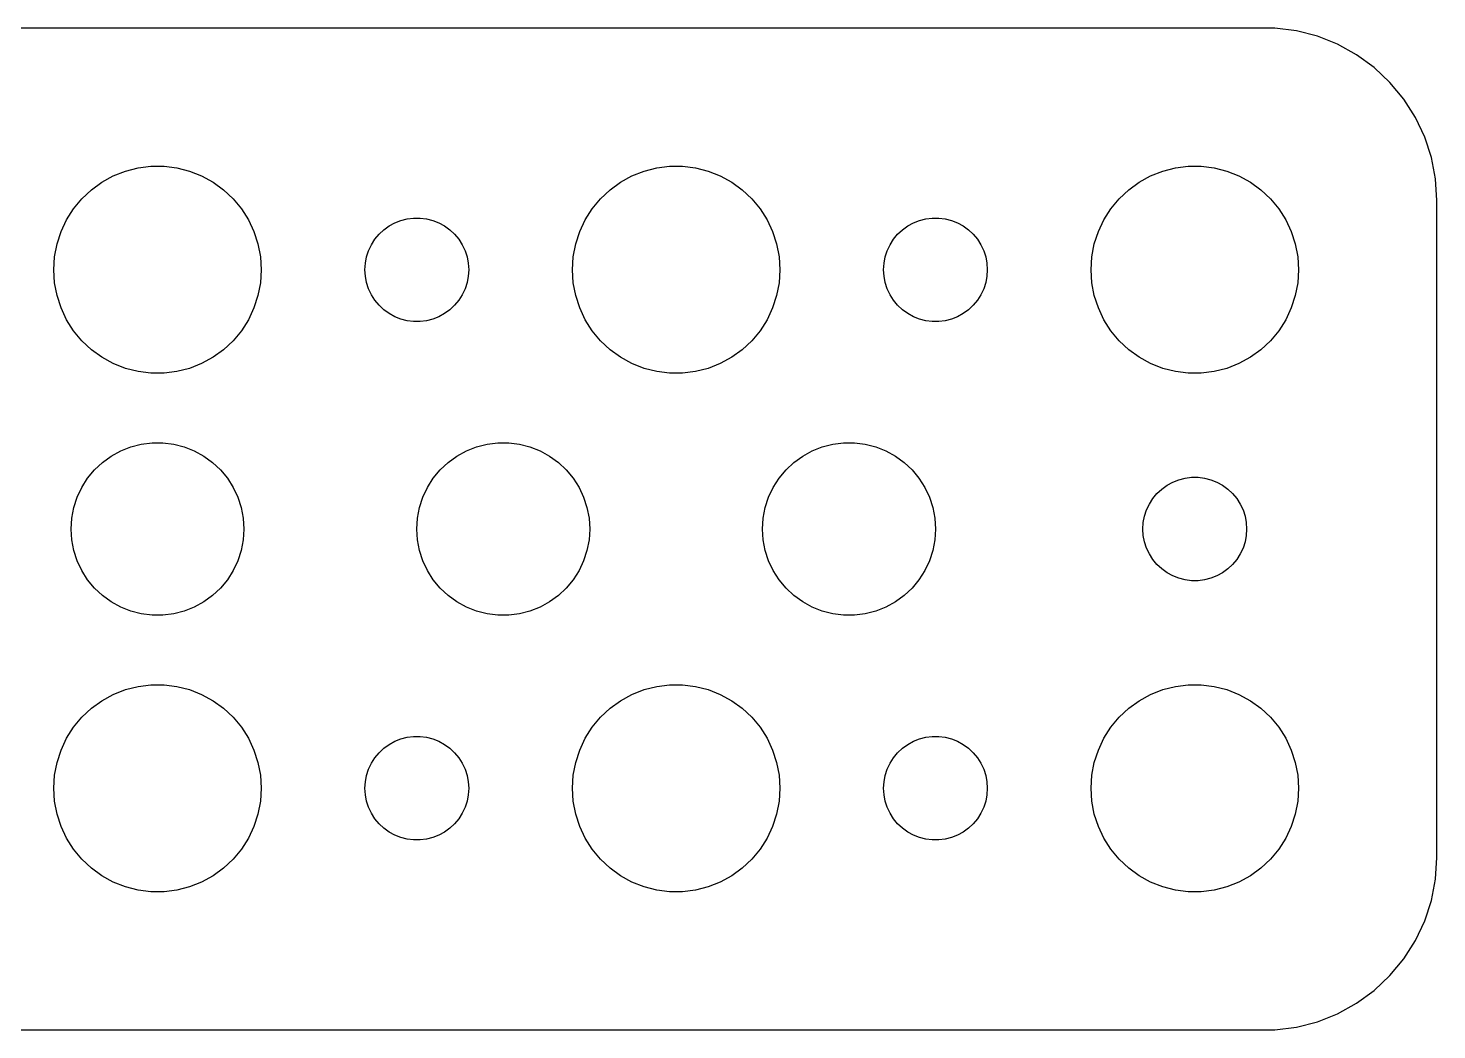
# Model space of a CAD drawing. Header units: metres. Extents: x -37 to 37, y 24.5 to 53.5.
# Drawn here: x -3.74 to 37, y 24.51 to 53.49 of the extents above; entities that cross this region are included whole.
import ezdxf

# ---------------------------------------------------------------- set-up
doc = ezdxf.new("R2010")
doc.units = ezdxf.units.M

msp = doc.modelspace()

# ---------------------------------------------------------------- linework, layer by layer
for p, q in [((32.3139, 53.4901), (-32.3139, 53.4901)), ((32.9369, 53.4114), (32.3139, 53.4901)), ((33.5451, 53.2553), (32.9369, 53.4114)), ((34.1289, 53.0241), (33.5451, 53.2553)), ((34.6791, 52.7216), (34.1289, 53.0241)), ((35.1871, 52.3526), (34.6791, 52.7216)), ((35.6448, 51.9227), (35.1871, 52.3526)), ((36.0451, 51.4389), (35.6448, 51.9227)), ((36.3815, 50.9088), (36.0451, 51.4389)), ((36.6489, 50.3406), (36.3815, 50.9088)), ((36.8429, 49.7434), (36.6489, 50.3406)), ((36.9606, 49.1267), (36.8429, 49.7434)), ((-1.27733, 49.2145), (-0.92705, 49.3532)), ((-0.92705, 49.3532), (-0.56213, 49.4469)), ((-0.56213, 49.4469), (-0.18837, 49.4941)), ((-0.18837, 49.4941), (0.18837, 49.4941)), ((0.18837, 49.4941), (0.56213, 49.4469)), ((0.56213, 49.4469), (0.92705, 49.3532)), ((0.92705, 49.3532), (1.27733, 49.2145)), ((13.7227, 49.2145), (14.0729, 49.3532)), ((14.0729, 49.3532), (14.4379, 49.4469)), ((14.4379, 49.4469), (14.8116, 49.4941)), ((14.8116, 49.4941), (15.1884, 49.4941)), ((15.1884, 49.4941), (15.5621, 49.4469)), ((15.5621, 49.4469), (15.927, 49.3532)), ((15.927, 49.3532), (16.2773, 49.2145)), ((28.7227, 49.2145), (29.0729, 49.3532)), ((29.0729, 49.3532), (29.4379, 49.4469)), ((29.4379, 49.4469), (29.8116, 49.4941)), ((29.8116, 49.4941), (30.1884, 49.4941)), ((30.1884, 49.4941), (30.5621, 49.4469)), ((30.5621, 49.4469), (30.927, 49.3532)), ((30.927, 49.3532), (31.2773, 49.2145)), ((-1.91226, 48.8115), (-1.60747, 49.033)), ((-1.60747, 49.033), (-1.27733, 49.2145)), ((1.27733, 49.2145), (1.60747, 49.033)), ((1.60747, 49.033), (1.91226, 48.8115)), ((13.0877, 48.8115), (13.3925, 49.033)), ((13.3925, 49.033), (13.7227, 49.2145)), ((16.2773, 49.2145), (16.6075, 49.033)), ((16.6075, 49.033), (16.9123, 48.8115)), ((28.0877, 48.8115), (28.3925, 49.033)), ((28.3925, 49.033), (28.7227, 49.2145)), ((31.2773, 49.2145), (31.6075, 49.033)), ((31.6075, 49.033), (31.9123, 48.8115)), ((37, 48.5), (36.9606, 49.1267)), ((-2.42705, 48.2634), (-2.1869, 48.5536)), ((-2.1869, 48.5536), (-1.91226, 48.8115)), ((1.91226, 48.8115), (2.1869, 48.5536)), ((2.1869, 48.5536), (2.42705, 48.2634)), ((12.5729, 48.2634), (12.8131, 48.5536)), ((12.8131, 48.5536), (13.0877, 48.8115)), ((16.9123, 48.8115), (17.1869, 48.5536)), ((17.1869, 48.5536), (17.427, 48.2634)), ((27.5729, 48.2634), (27.8131, 48.5536)), ((27.8131, 48.5536), (28.0877, 48.8115)), ((31.9123, 48.8115), (32.1869, 48.5536)), ((32.1869, 48.5536), (32.427, 48.2634)), ((37, 29.5), (37, 48.5)), ((-2.62891, 47.9453), (-2.42705, 48.2634)), ((2.42705, 48.2634), (2.62891, 47.9453)), ((12.3711, 47.9453), (12.5729, 48.2634)), ((17.427, 48.2634), (17.6289, 47.9453)), ((27.3711, 47.9453), (27.5729, 48.2634)), ((32.427, 48.2634), (32.6289, 47.9453)), ((-2.78932, 47.6044), (-2.62891, 47.9453)), ((2.62891, 47.9453), (2.78932, 47.6044)), ((6.54385, 47.6558), (6.69626, 47.7665)), ((6.69626, 47.7665), (6.86133, 47.8572)), ((6.86133, 47.8572), (7.03647, 47.9266)), ((7.03647, 47.9266), (7.21892, 47.9734)), ((7.21892, 47.9734), (7.40581, 47.997)), ((7.40581, 47.997), (7.59418, 47.997)), ((7.59418, 47.997), (7.78107, 47.9734)), ((7.78107, 47.9734), (7.96352, 47.9266)), ((7.96352, 47.9266), (8.13866, 47.8572)), ((8.13866, 47.8572), (8.30373, 47.7665)), ((8.30373, 47.7665), (8.45613, 47.6558)), ((12.2107, 47.6044), (12.3711, 47.9453)), ((17.6289, 47.9453), (17.7893, 47.6044)), ((21.5439, 47.6558), (21.6963, 47.7665)), ((21.6963, 47.7665), (21.8613, 47.8572)), ((21.8613, 47.8572), (22.0365, 47.9266)), ((22.0365, 47.9266), (22.2189, 47.9734)), ((22.2189, 47.9734), (22.4058, 47.997)), ((22.4058, 47.997), (22.5942, 47.997)), ((22.5942, 47.997), (22.7811, 47.9734)), ((22.7811, 47.9734), (22.9635, 47.9266)), ((22.9635, 47.9266), (23.1387, 47.8572)), ((23.1387, 47.8572), (23.3037, 47.7665)), ((23.3037, 47.7665), (23.4561, 47.6558)), ((27.2107, 47.6044), (27.3711, 47.9453)), ((32.6289, 47.9453), (32.7893, 47.6044)), ((-2.90575, 47.2461), (-2.78932, 47.6044)), ((2.78932, 47.6044), (2.90575, 47.2461)), ((6.18553, 47.2226), (6.28647, 47.3817)), ((6.28647, 47.3817), (6.40654, 47.5268)), ((6.40654, 47.5268), (6.54385, 47.6558)), ((8.45613, 47.6558), (8.59344, 47.5268)), ((8.59344, 47.5268), (8.71352, 47.3817)), ((8.71352, 47.3817), (8.81445, 47.2226)), ((12.0942, 47.2461), (12.2107, 47.6044)), ((17.7893, 47.6044), (17.9057, 47.2461)), ((21.1855, 47.2226), (21.2865, 47.3817)), ((21.2865, 47.3817), (21.4065, 47.5268)), ((21.4065, 47.5268), (21.5439, 47.6558)), ((23.4561, 47.6558), (23.5934, 47.5268)), ((23.5934, 47.5268), (23.7135, 47.3817)), ((23.7135, 47.3817), (23.8145, 47.2226)), ((27.0942, 47.2461), (27.2107, 47.6044)), ((32.7893, 47.6044), (32.9057, 47.2461)), ((-3, 46.5), (-2.97633, 46.876)), ((-2.97633, 46.876), (-2.90575, 47.2461)), ((2.90575, 47.2461), (2.97633, 46.876)), ((2.97633, 46.876), (3, 46.5)), ((6.01183, 46.688), (6.04712, 46.873)), ((6.04712, 46.873), (6.10533, 47.0522)), ((6.10533, 47.0522), (6.18553, 47.2226)), ((8.81445, 47.2226), (8.89465, 47.0522)), ((8.89465, 47.0522), (8.95287, 46.873)), ((8.95287, 46.873), (8.98816, 46.688)), ((12, 46.5), (12.0237, 46.876)), ((12.0237, 46.876), (12.0942, 47.2461)), ((17.9057, 47.2461), (17.9763, 46.876)), ((17.9763, 46.876), (18, 46.5)), ((21.0118, 46.688), (21.0471, 46.873)), ((21.0471, 46.873), (21.1053, 47.0522)), ((21.1053, 47.0522), (21.1855, 47.2226)), ((23.8145, 47.2226), (23.8947, 47.0522)), ((23.8947, 47.0522), (23.9529, 46.873)), ((23.9529, 46.873), (23.9882, 46.688)), ((27, 46.5), (27.0237, 46.876)), ((27.0237, 46.876), (27.0942, 47.2461)), ((32.9057, 47.2461), (32.9763, 46.876)), ((32.9763, 46.876), (33, 46.5)), ((-2.97633, 46.124), (-3, 46.5)), ((3, 46.5), (2.97633, 46.124)), ((6, 46.5), (6.01183, 46.688)), ((6.01183, 46.312), (6, 46.5)), ((8.98816, 46.688), (9, 46.5)), ((9, 46.5), (8.98816, 46.312)), ((12.0237, 46.124), (12, 46.5)), ((18, 46.5), (17.9763, 46.124)), ((21, 46.5), (21.0118, 46.688)), ((21.0118, 46.312), (21, 46.5)), ((23.9882, 46.688), (24, 46.5)), ((24, 46.5), (23.9882, 46.312)), ((27.0237, 46.124), (27, 46.5)), ((33, 46.5), (32.9763, 46.124)), ((-2.90575, 45.7539), (-2.97633, 46.124)), ((2.97633, 46.124), (2.90575, 45.7539)), ((6.04712, 46.127), (6.01183, 46.312)), ((6.10533, 45.9478), (6.04712, 46.127)), ((8.95287, 46.127), (8.89465, 45.9478)), ((8.98816, 46.312), (8.95287, 46.127)), ((12.0942, 45.7539), (12.0237, 46.124)), ((17.9763, 46.124), (17.9057, 45.7539)), ((21.0471, 46.127), (21.0118, 46.312)), ((21.1053, 45.9478), (21.0471, 46.127)), ((23.9529, 46.127), (23.8947, 45.9478)), ((23.9882, 46.312), (23.9529, 46.127)), ((27.0942, 45.7539), (27.0237, 46.124)), ((32.9763, 46.124), (32.9057, 45.7539)), ((-2.78932, 45.3956), (-2.90575, 45.7539)), ((2.90575, 45.7539), (2.78932, 45.3956)), ((6.18553, 45.7774), (6.10533, 45.9478)), ((6.28647, 45.6183), (6.18553, 45.7774)), ((8.81445, 45.7774), (8.71352, 45.6183)), ((8.89465, 45.9478), (8.81445, 45.7774)), ((12.2107, 45.3956), (12.0942, 45.7539)), ((17.9057, 45.7539), (17.7893, 45.3956)), ((21.1855, 45.7774), (21.1053, 45.9478)), ((21.2865, 45.6183), (21.1855, 45.7774)), ((23.8145, 45.7774), (23.7135, 45.6183)), ((23.8947, 45.9478), (23.8145, 45.7774)), ((27.2107, 45.3956), (27.0942, 45.7539)), ((32.9057, 45.7539), (32.7893, 45.3956)), ((-2.62891, 45.0547), (-2.78932, 45.3956)), ((2.78932, 45.3956), (2.62891, 45.0547)), ((6.40654, 45.4732), (6.28647, 45.6183)), ((6.54385, 45.3442), (6.40654, 45.4732)), ((6.69626, 45.2335), (6.54385, 45.3442)), ((6.86133, 45.1427), (6.69626, 45.2335)), ((8.30373, 45.2335), (8.13866, 45.1427)), ((8.45613, 45.3442), (8.30373, 45.2335)), ((8.59344, 45.4732), (8.45613, 45.3442)), ((8.71352, 45.6183), (8.59344, 45.4732)), ((12.3711, 45.0547), (12.2107, 45.3956)), ((17.7893, 45.3956), (17.6289, 45.0547)), ((21.4065, 45.4732), (21.2865, 45.6183)), ((21.5439, 45.3442), (21.4065, 45.4732)), ((21.6963, 45.2335), (21.5439, 45.3442)), ((21.8613, 45.1427), (21.6963, 45.2335)), ((23.3037, 45.2335), (23.1387, 45.1427)), ((23.4561, 45.3442), (23.3037, 45.2335)), ((23.5934, 45.4732), (23.4561, 45.3442)), ((23.7135, 45.6183), (23.5934, 45.4732)), ((27.3711, 45.0547), (27.2107, 45.3956)), ((32.7893, 45.3956), (32.6289, 45.0547)), ((-2.42705, 44.7366), (-2.62891, 45.0547)), ((2.62891, 45.0547), (2.42705, 44.7366)), ((7.03647, 45.0734), (6.86133, 45.1427)), ((7.21892, 45.0266), (7.03647, 45.0734)), ((7.40581, 45.0029), (7.21892, 45.0266)), ((7.59418, 45.0029), (7.40581, 45.0029)), ((7.78107, 45.0266), (7.59418, 45.0029)), ((7.96352, 45.0734), (7.78107, 45.0266)), ((8.13866, 45.1427), (7.96352, 45.0734)), ((12.5729, 44.7366), (12.3711, 45.0547)), ((17.6289, 45.0547), (17.427, 44.7366)), ((22.0365, 45.0734), (21.8613, 45.1427)), ((22.2189, 45.0266), (22.0365, 45.0734)), ((22.4058, 45.0029), (22.2189, 45.0266)), ((22.5942, 45.0029), (22.4058, 45.0029)), ((22.7811, 45.0266), (22.5942, 45.0029)), ((22.9635, 45.0734), (22.7811, 45.0266)), ((23.1387, 45.1427), (22.9635, 45.0734)), ((27.5729, 44.7366), (27.3711, 45.0547)), ((32.6289, 45.0547), (32.427, 44.7366)), ((-2.1869, 44.4464), (-2.42705, 44.7366)), ((-1.91226, 44.1884), (-2.1869, 44.4464)), ((2.1869, 44.4464), (1.91226, 44.1884)), ((2.42705, 44.7366), (2.1869, 44.4464)), ((12.8131, 44.4464), (12.5729, 44.7366)), ((13.0877, 44.1884), (12.8131, 44.4464)), ((17.1869, 44.4464), (16.9123, 44.1884)), ((17.427, 44.7366), (17.1869, 44.4464)), ((27.8131, 44.4464), (27.5729, 44.7366)), ((28.0877, 44.1884), (27.8131, 44.4464)), ((32.1869, 44.4464), (31.9123, 44.1884)), ((32.427, 44.7366), (32.1869, 44.4464)), ((-1.60747, 43.967), (-1.91226, 44.1884)), ((1.91226, 44.1884), (1.60747, 43.967)), ((13.3925, 43.967), (13.0877, 44.1884)), ((16.9123, 44.1884), (16.6075, 43.967)), ((28.3925, 43.967), (28.0877, 44.1884)), ((31.9123, 44.1884), (31.6075, 43.967)), ((-1.27733, 43.7855), (-1.60747, 43.967)), ((-0.92705, 43.6468), (-1.27733, 43.7855)), ((-0.56213, 43.5531), (-0.92705, 43.6468)), ((0.92705, 43.6468), (0.56213, 43.5531)), ((1.27733, 43.7855), (0.92705, 43.6468)), ((1.60747, 43.967), (1.27733, 43.7855)), ((13.7227, 43.7855), (13.3925, 43.967)), ((14.0729, 43.6468), (13.7227, 43.7855)), ((14.4379, 43.5531), (14.0729, 43.6468)), ((15.927, 43.6468), (15.5621, 43.5531)), ((16.2773, 43.7855), (15.927, 43.6468)), ((16.6075, 43.967), (16.2773, 43.7855)), ((28.7227, 43.7855), (28.3925, 43.967)), ((29.0729, 43.6468), (28.7227, 43.7855)), ((29.4379, 43.5531), (29.0729, 43.6468)), ((30.927, 43.6468), (30.5621, 43.5531)), ((31.2773, 43.7855), (30.927, 43.6468)), ((31.6075, 43.967), (31.2773, 43.7855)), ((-0.18837, 43.5059), (-0.56213, 43.5531)), ((0.18837, 43.5059), (-0.18837, 43.5059)), ((0.56213, 43.5531), (0.18837, 43.5059)), ((14.8116, 43.5059), (14.4379, 43.5531)), ((15.1884, 43.5059), (14.8116, 43.5059)), ((15.5621, 43.5531), (15.1884, 43.5059)), ((29.8116, 43.5059), (29.4379, 43.5531)), ((30.1884, 43.5059), (29.8116, 43.5059)), ((30.5621, 43.5531), (30.1884, 43.5059)), ((-1.33955, 41.1108), (-1.06444, 41.2621)), ((-1.06444, 41.2621), (-0.77254, 41.3776)), ((-0.77254, 41.3776), (-0.46845, 41.4557)), ((-0.46845, 41.4557), (-0.15697, 41.4951)), ((-0.15697, 41.4951), (0.15697, 41.4951)), ((0.15697, 41.4951), (0.46845, 41.4557)), ((0.46845, 41.4557), (0.77254, 41.3776)), ((0.77254, 41.3776), (1.06444, 41.2621)), ((1.06444, 41.2621), (1.33955, 41.1108)), ((8.66043, 41.1108), (8.93555, 41.2621)), ((8.93555, 41.2621), (9.22745, 41.3776)), ((9.22745, 41.3776), (9.53154, 41.4557)), ((9.53154, 41.4557), (9.84302, 41.4951)), ((9.84302, 41.4951), (10.157, 41.4951)), ((10.157, 41.4951), (10.4684, 41.4557)), ((10.4684, 41.4557), (10.7725, 41.3776)), ((10.7725, 41.3776), (11.0644, 41.2621)), ((11.0644, 41.2621), (11.3396, 41.1108)), ((18.6604, 41.1108), (18.9355, 41.2621)), ((18.9355, 41.2621), (19.2274, 41.3776)), ((19.2274, 41.3776), (19.5315, 41.4557)), ((19.5315, 41.4557), (19.843, 41.4951)), ((19.843, 41.4951), (20.157, 41.4951)), ((20.157, 41.4951), (20.4684, 41.4557)), ((20.4684, 41.4557), (20.7725, 41.3776)), ((20.7725, 41.3776), (21.0644, 41.2621)), ((21.0644, 41.2621), (21.3396, 41.1108)), ((-1.82242, 40.7114), (-1.59355, 40.9263)), ((-1.59355, 40.9263), (-1.33955, 41.1108)), ((1.33955, 41.1108), (1.59355, 40.9263)), ((1.59355, 40.9263), (1.82242, 40.7114)), ((8.17757, 40.7114), (8.40643, 40.9263)), ((8.40643, 40.9263), (8.66043, 41.1108)), ((11.3396, 41.1108), (11.5936, 40.9263)), ((11.5936, 40.9263), (11.8224, 40.7114)), ((18.1776, 40.7114), (18.4064, 40.9263)), ((18.4064, 40.9263), (18.6604, 41.1108)), ((21.3396, 41.1108), (21.5936, 40.9263)), ((21.5936, 40.9263), (21.8224, 40.7114)), ((-2.19077, 40.2044), (-2.02254, 40.4695)), ((-2.02254, 40.4695), (-1.82242, 40.7114)), ((1.82242, 40.7114), (2.02254, 40.4695)), ((2.02254, 40.4695), (2.19077, 40.2044)), ((7.80922, 40.2044), (7.97745, 40.4695)), ((7.97745, 40.4695), (8.17757, 40.7114)), ((11.8224, 40.7114), (12.0225, 40.4695)), ((12.0225, 40.4695), (12.1908, 40.2044)), ((17.8092, 40.2044), (17.9774, 40.4695)), ((17.9774, 40.4695), (18.1776, 40.7114)), ((21.8224, 40.7114), (22.0225, 40.4695)), ((22.0225, 40.4695), (22.1908, 40.2044)), ((29.1963, 40.2665), (29.3613, 40.3572)), ((29.3613, 40.3572), (29.5365, 40.4266)), ((29.5365, 40.4266), (29.7189, 40.4734)), ((29.7189, 40.4734), (29.9058, 40.497)), ((29.9058, 40.497), (30.0942, 40.497)), ((30.0942, 40.497), (30.2811, 40.4734)), ((30.2811, 40.4734), (30.4635, 40.4266)), ((30.4635, 40.4266), (30.6387, 40.3572)), ((30.6387, 40.3572), (30.8037, 40.2665)), ((-2.32443, 39.9203), (-2.19077, 40.2044)), ((2.19077, 40.2044), (2.32443, 39.9203)), ((7.67555, 39.9203), (7.80922, 40.2044)), ((12.1908, 40.2044), (12.3244, 39.9203)), ((17.6756, 39.9203), (17.8092, 40.2044)), ((22.1908, 40.2044), (22.3244, 39.9203)), ((28.7865, 39.8817), (28.9065, 40.0268)), ((28.9065, 40.0268), (29.0439, 40.1558)), ((29.0439, 40.1558), (29.1963, 40.2665)), ((30.8037, 40.2665), (30.9561, 40.1558)), ((30.9561, 40.1558), (31.0934, 40.0268)), ((31.0934, 40.0268), (31.2135, 39.8817)), ((-2.48029, 39.3133), (-2.42145, 39.6217)), ((-2.42145, 39.6217), (-2.32443, 39.9203)), ((2.32443, 39.9203), (2.42145, 39.6217)), ((2.42145, 39.6217), (2.48029, 39.3133)), ((7.5197, 39.3133), (7.57854, 39.6217)), ((7.57854, 39.6217), (7.67555, 39.9203)), ((12.3244, 39.9203), (12.4214, 39.6217)), ((12.4214, 39.6217), (12.4803, 39.3133)), ((17.5197, 39.3133), (17.5785, 39.6217)), ((17.5785, 39.6217), (17.6756, 39.9203)), ((22.3244, 39.9203), (22.4214, 39.6217)), ((22.4214, 39.6217), (22.4803, 39.3133)), ((28.5471, 39.373), (28.6053, 39.5522)), ((28.6053, 39.5522), (28.6855, 39.7226)), ((28.6855, 39.7226), (28.7865, 39.8817)), ((31.2135, 39.8817), (31.3145, 39.7226)), ((31.3145, 39.7226), (31.3947, 39.5522)), ((31.3947, 39.5522), (31.4529, 39.373)), ((-2.5, 39), (-2.48029, 39.3133)), ((2.48029, 39.3133), (2.5, 39)), ((7.5, 39), (7.5197, 39.3133)), ((12.4803, 39.3133), (12.5, 39)), ((17.5, 39), (17.5197, 39.3133)), ((22.4803, 39.3133), (22.5, 39)), ((28.5, 39), (28.5118, 39.188)), ((28.5118, 39.188), (28.5471, 39.373)), ((31.4529, 39.373), (31.4882, 39.188)), ((31.4882, 39.188), (31.5, 39)), ((-2.48029, 38.6867), (-2.5, 39)), ((2.5, 39), (2.48029, 38.6867)), ((7.5197, 38.6867), (7.5, 39)), ((12.5, 39), (12.4803, 38.6867)), ((17.5197, 38.6867), (17.5, 39)), ((22.5, 39), (22.4803, 38.6867)), ((28.5118, 38.812), (28.5, 39)), ((28.5471, 38.627), (28.5118, 38.812)), ((31.4882, 38.812), (31.4529, 38.627)), ((31.5, 39), (31.4882, 38.812)), ((-2.42145, 38.3783), (-2.48029, 38.6867)), ((-2.32443, 38.0797), (-2.42145, 38.3783)), ((2.42145, 38.3783), (2.32443, 38.0797)), ((2.48029, 38.6867), (2.42145, 38.3783)), ((7.57854, 38.3783), (7.5197, 38.6867)), ((7.67555, 38.0797), (7.57854, 38.3783)), ((12.4214, 38.3783), (12.3244, 38.0797)), ((12.4803, 38.6867), (12.4214, 38.3783)), ((17.5785, 38.3783), (17.5197, 38.6867)), ((17.6756, 38.0797), (17.5785, 38.3783)), ((22.4214, 38.3783), (22.3244, 38.0797)), ((22.4803, 38.6867), (22.4214, 38.3783)), ((28.6053, 38.4478), (28.5471, 38.627)), ((28.6855, 38.2774), (28.6053, 38.4478)), ((31.3947, 38.4478), (31.3145, 38.2774)), ((31.4529, 38.627), (31.3947, 38.4478)), ((-2.19077, 37.7956), (-2.32443, 38.0797)), ((2.32443, 38.0797), (2.19077, 37.7956)), ((7.80922, 37.7956), (7.67555, 38.0797)), ((12.3244, 38.0797), (12.1908, 37.7956)), ((17.8092, 37.7956), (17.6756, 38.0797)), ((22.3244, 38.0797), (22.1908, 37.7956)), ((28.7865, 38.1183), (28.6855, 38.2774)), ((28.9065, 37.9732), (28.7865, 38.1183)), ((29.0439, 37.8442), (28.9065, 37.9732)), ((31.0934, 37.9732), (30.9561, 37.8442)), ((31.2135, 38.1183), (31.0934, 37.9732)), ((31.3145, 38.2774), (31.2135, 38.1183)), ((-2.02254, 37.5305), (-2.19077, 37.7956)), ((-1.82242, 37.2886), (-2.02254, 37.5305)), ((2.02254, 37.5305), (1.82242, 37.2886)), ((2.19077, 37.7956), (2.02254, 37.5305)), ((7.97745, 37.5305), (7.80922, 37.7956)), ((8.17757, 37.2886), (7.97745, 37.5305)), ((12.0225, 37.5305), (11.8224, 37.2886)), ((12.1908, 37.7956), (12.0225, 37.5305)), ((17.9774, 37.5305), (17.8092, 37.7956)), ((18.1776, 37.2886), (17.9774, 37.5305)), ((22.0225, 37.5305), (21.8224, 37.2886)), ((22.1908, 37.7956), (22.0225, 37.5305)), ((29.1963, 37.7335), (29.0439, 37.8442)), ((29.3613, 37.6428), (29.1963, 37.7335)), ((29.5365, 37.5734), (29.3613, 37.6428)), ((29.7189, 37.5266), (29.5365, 37.5734)), ((29.9058, 37.503), (29.7189, 37.5266)), ((30.0942, 37.503), (29.9058, 37.503)), ((30.2811, 37.5266), (30.0942, 37.503)), ((30.4635, 37.5734), (30.2811, 37.5266)), ((30.6387, 37.6428), (30.4635, 37.5734)), ((30.8037, 37.7335), (30.6387, 37.6428)), ((30.9561, 37.8442), (30.8037, 37.7335)), ((-1.59355, 37.0737), (-1.82242, 37.2886)), ((-1.33955, 36.8892), (-1.59355, 37.0737)), ((1.59355, 37.0737), (1.33955, 36.8892)), ((1.82242, 37.2886), (1.59355, 37.0737)), ((8.40643, 37.0737), (8.17757, 37.2886)), ((8.66043, 36.8892), (8.40643, 37.0737)), ((11.5936, 37.0737), (11.3396, 36.8892)), ((11.8224, 37.2886), (11.5936, 37.0737)), ((18.4064, 37.0737), (18.1776, 37.2886)), ((18.6604, 36.8892), (18.4064, 37.0737)), ((21.5936, 37.0737), (21.3396, 36.8892)), ((21.8224, 37.2886), (21.5936, 37.0737)), ((-1.06444, 36.7379), (-1.33955, 36.8892)), ((-0.77254, 36.6224), (-1.06444, 36.7379)), ((1.06444, 36.7379), (0.77254, 36.6224)), ((1.33955, 36.8892), (1.06444, 36.7379)), ((8.93555, 36.7379), (8.66043, 36.8892)), ((9.22745, 36.6224), (8.93555, 36.7379)), ((11.0644, 36.7379), (10.7725, 36.6224)), ((11.3396, 36.8892), (11.0644, 36.7379)), ((18.9355, 36.7379), (18.6604, 36.8892)), ((19.2274, 36.6224), (18.9355, 36.7379)), ((21.0644, 36.7379), (20.7725, 36.6224)), ((21.3396, 36.8892), (21.0644, 36.7379)), ((-0.46845, 36.5443), (-0.77254, 36.6224)), ((-0.15697, 36.5049), (-0.46845, 36.5443)), ((0.15697, 36.5049), (-0.15697, 36.5049)), ((0.46845, 36.5443), (0.15697, 36.5049)), ((0.77254, 36.6224), (0.46845, 36.5443)), ((9.53154, 36.5443), (9.22745, 36.6224)), ((9.84302, 36.5049), (9.53154, 36.5443)), ((10.157, 36.5049), (9.84302, 36.5049)), ((10.4684, 36.5443), (10.157, 36.5049)), ((10.7725, 36.6224), (10.4684, 36.5443)), ((19.5315, 36.5443), (19.2274, 36.6224)), ((19.843, 36.5049), (19.5315, 36.5443)), ((20.157, 36.5049), (19.843, 36.5049)), ((20.4684, 36.5443), (20.157, 36.5049)), ((20.7725, 36.6224), (20.4684, 36.5443)), ((-1.27733, 34.2145), (-0.92705, 34.3532)), ((-0.92705, 34.3532), (-0.56213, 34.4469)), ((-0.56213, 34.4469), (-0.18837, 34.4941)), ((-0.18837, 34.4941), (0.18837, 34.4941)), ((0.18837, 34.4941), (0.56213, 34.4469)), ((0.56213, 34.4469), (0.92705, 34.3532)), ((0.92705, 34.3532), (1.27733, 34.2145)), ((13.7227, 34.2145), (14.0729, 34.3532)), ((14.0729, 34.3532), (14.4379, 34.4469)), ((14.4379, 34.4469), (14.8116, 34.4941)), ((14.8116, 34.4941), (15.1884, 34.4941)), ((15.1884, 34.4941), (15.5621, 34.4469)), ((15.5621, 34.4469), (15.927, 34.3532)), ((15.927, 34.3532), (16.2773, 34.2145)), ((28.7227, 34.2145), (29.0729, 34.3532)), ((29.0729, 34.3532), (29.4379, 34.4469)), ((29.4379, 34.4469), (29.8116, 34.4941)), ((29.8116, 34.4941), (30.1884, 34.4941)), ((30.1884, 34.4941), (30.5621, 34.4469)), ((30.5621, 34.4469), (30.927, 34.3532)), ((30.927, 34.3532), (31.2773, 34.2145)), ((-1.91226, 33.8116), (-1.60747, 34.033)), ((-1.60747, 34.033), (-1.27733, 34.2145)), ((1.27733, 34.2145), (1.60747, 34.033)), ((1.60747, 34.033), (1.91226, 33.8116)), ((13.0877, 33.8116), (13.3925, 34.033)), ((13.3925, 34.033), (13.7227, 34.2145)), ((16.2773, 34.2145), (16.6075, 34.033)), ((16.6075, 34.033), (16.9123, 33.8116)), ((28.0877, 33.8116), (28.3925, 34.033)), ((28.3925, 34.033), (28.7227, 34.2145)), ((31.2773, 34.2145), (31.6075, 34.033)), ((31.6075, 34.033), (31.9123, 33.8116)), ((-2.42705, 33.2634), (-2.1869, 33.5536)), ((-2.1869, 33.5536), (-1.91226, 33.8116)), ((1.91226, 33.8116), (2.1869, 33.5536)), ((2.1869, 33.5536), (2.42705, 33.2634)), ((12.5729, 33.2634), (12.8131, 33.5536)), ((12.8131, 33.5536), (13.0877, 33.8116)), ((16.9123, 33.8116), (17.1869, 33.5536)), ((17.1869, 33.5536), (17.427, 33.2634)), ((27.5729, 33.2634), (27.8131, 33.5536)), ((27.8131, 33.5536), (28.0877, 33.8116)), ((31.9123, 33.8116), (32.1869, 33.5536)), ((32.1869, 33.5536), (32.427, 33.2634)), ((-2.62891, 32.9453), (-2.42705, 33.2634)), ((2.42705, 33.2634), (2.62891, 32.9453)), ((12.3711, 32.9453), (12.5729, 33.2634)), ((17.427, 33.2634), (17.6289, 32.9453)), ((27.3711, 32.9453), (27.5729, 33.2634)), ((32.427, 33.2634), (32.6289, 32.9453)), ((-2.90575, 32.2461), (-2.78932, 32.6044)), ((-2.78932, 32.6044), (-2.62891, 32.9453)), ((2.62891, 32.9453), (2.78932, 32.6044)), ((2.78932, 32.6044), (2.90575, 32.2461)), ((6.40654, 32.5268), (6.54385, 32.6558)), ((6.54385, 32.6558), (6.69626, 32.7665)), ((6.69626, 32.7665), (6.86133, 32.8573)), ((6.86133, 32.8573), (7.03647, 32.9266)), ((7.03647, 32.9266), (7.21892, 32.9734)), ((7.21892, 32.9734), (7.40581, 32.9971)), ((7.40581, 32.9971), (7.59418, 32.9971)), ((7.59418, 32.9971), (7.78107, 32.9734)), ((7.78107, 32.9734), (7.96352, 32.9266)), ((7.96352, 32.9266), (8.13866, 32.8573)), ((8.13866, 32.8573), (8.30373, 32.7665)), ((8.30373, 32.7665), (8.45613, 32.6558)), ((8.45613, 32.6558), (8.59344, 32.5268)), ((12.0942, 32.2461), (12.2107, 32.6044)), ((12.2107, 32.6044), (12.3711, 32.9453)), ((17.6289, 32.9453), (17.7893, 32.6044)), ((17.7893, 32.6044), (17.9057, 32.2461)), ((21.4065, 32.5268), (21.5439, 32.6558)), ((21.5439, 32.6558), (21.6963, 32.7665)), ((21.6963, 32.7665), (21.8613, 32.8573)), ((21.8613, 32.8573), (22.0365, 32.9266)), ((22.0365, 32.9266), (22.2189, 32.9734)), ((22.2189, 32.9734), (22.4058, 32.9971)), ((22.4058, 32.9971), (22.5942, 32.9971)), ((22.5942, 32.9971), (22.7811, 32.9734)), ((22.7811, 32.9734), (22.9635, 32.9266)), ((22.9635, 32.9266), (23.1387, 32.8573)), ((23.1387, 32.8573), (23.3037, 32.7665)), ((23.3037, 32.7665), (23.4561, 32.6558)), ((23.4561, 32.6558), (23.5934, 32.5268)), ((27.0942, 32.2461), (27.2107, 32.6044)), ((27.2107, 32.6044), (27.3711, 32.9453)), ((32.6289, 32.9453), (32.7893, 32.6044)), ((32.7893, 32.6044), (32.9057, 32.2461)), ((-2.97633, 31.876), (-2.90575, 32.2461)), ((2.90575, 32.2461), (2.97633, 31.876)), ((6.10533, 32.0522), (6.18553, 32.2226)), ((6.18553, 32.2226), (6.28647, 32.3817)), ((6.28647, 32.3817), (6.40654, 32.5268)), ((8.59344, 32.5268), (8.71352, 32.3817)), ((8.71352, 32.3817), (8.81445, 32.2226)), ((8.81445, 32.2226), (8.89465, 32.0522)), ((12.0237, 31.876), (12.0942, 32.2461)), ((17.9057, 32.2461), (17.9763, 31.876)), ((21.1053, 32.0522), (21.1855, 32.2226)), ((21.1855, 32.2226), (21.2865, 32.3817)), ((21.2865, 32.3817), (21.4065, 32.5268)), ((23.5934, 32.5268), (23.7135, 32.3817)), ((23.7135, 32.3817), (23.8145, 32.2226)), ((23.8145, 32.2226), (23.8947, 32.0522)), ((27.0237, 31.876), (27.0942, 32.2461)), ((32.9057, 32.2461), (32.9763, 31.876)), ((-3, 31.5), (-2.97633, 31.876)), ((2.97633, 31.876), (3, 31.5)), ((6.01183, 31.688), (6.04712, 31.873)), ((6.04712, 31.873), (6.10533, 32.0522)), ((8.89465, 32.0522), (8.95287, 31.873)), ((8.95287, 31.873), (8.98816, 31.688)), ((12, 31.5), (12.0237, 31.876)), ((17.9763, 31.876), (18, 31.5)), ((21.0118, 31.688), (21.0471, 31.873)), ((21.0471, 31.873), (21.1053, 32.0522)), ((23.8947, 32.0522), (23.9529, 31.873)), ((23.9529, 31.873), (23.9882, 31.688)), ((27, 31.5), (27.0237, 31.876)), ((32.9763, 31.876), (33, 31.5)), ((-2.97633, 31.124), (-3, 31.5)), ((3, 31.5), (2.97633, 31.124)), ((6, 31.5), (6.01183, 31.688)), ((6.01183, 31.312), (6, 31.5)), ((8.98816, 31.688), (9, 31.5)), ((9, 31.5), (8.98816, 31.312)), ((12.0237, 31.124), (12, 31.5)), ((18, 31.5), (17.9763, 31.124)), ((21, 31.5), (21.0118, 31.688)), ((21.0118, 31.312), (21, 31.5)), ((23.9882, 31.688), (24, 31.5)), ((24, 31.5), (23.9882, 31.312)), ((27.0237, 31.124), (27, 31.5)), ((33, 31.5), (32.9763, 31.124)), ((-2.90575, 30.7539), (-2.97633, 31.124)), ((2.97633, 31.124), (2.90575, 30.7539)), ((6.04712, 31.127), (6.01183, 31.312)), ((6.10533, 30.9478), (6.04712, 31.127)), ((8.95287, 31.127), (8.89465, 30.9478)), ((8.98816, 31.312), (8.95287, 31.127)), ((12.0942, 30.7539), (12.0237, 31.124)), ((17.9763, 31.124), (17.9057, 30.7539)), ((21.0471, 31.127), (21.0118, 31.312)), ((21.1053, 30.9478), (21.0471, 31.127)), ((23.9529, 31.127), (23.8947, 30.9478)), ((23.9882, 31.312), (23.9529, 31.127)), ((27.0942, 30.7539), (27.0237, 31.124)), ((32.9763, 31.124), (32.9057, 30.7539)), ((-2.78932, 30.3956), (-2.90575, 30.7539)), ((2.90575, 30.7539), (2.78932, 30.3956)), ((6.18553, 30.7774), (6.10533, 30.9478)), ((6.28647, 30.6183), (6.18553, 30.7774)), ((6.40654, 30.4732), (6.28647, 30.6183)), ((8.71352, 30.6183), (8.59344, 30.4732)), ((8.81445, 30.7774), (8.71352, 30.6183)), ((8.89465, 30.9478), (8.81445, 30.7774)), ((12.2107, 30.3956), (12.0942, 30.7539)), ((17.9057, 30.7539), (17.7893, 30.3956)), ((21.1855, 30.7774), (21.1053, 30.9478)), ((21.2865, 30.6183), (21.1855, 30.7774)), ((21.4065, 30.4732), (21.2865, 30.6183)), ((23.7135, 30.6183), (23.5934, 30.4732)), ((23.8145, 30.7774), (23.7135, 30.6183)), ((23.8947, 30.9478), (23.8145, 30.7774)), ((27.2107, 30.3956), (27.0942, 30.7539)), ((32.9057, 30.7539), (32.7893, 30.3956)), ((-2.62891, 30.0547), (-2.78932, 30.3956)), ((2.78932, 30.3956), (2.62891, 30.0547)), ((6.54385, 30.3442), (6.40654, 30.4732)), ((6.69626, 30.2335), (6.54385, 30.3442)), ((6.86133, 30.1428), (6.69626, 30.2335)), ((8.30373, 30.2335), (8.13866, 30.1428)), ((8.45613, 30.3442), (8.30373, 30.2335)), ((8.59344, 30.4732), (8.45613, 30.3442)), ((12.3711, 30.0547), (12.2107, 30.3956)), ((17.7893, 30.3956), (17.6289, 30.0547)), ((21.5439, 30.3442), (21.4065, 30.4732)), ((21.6963, 30.2335), (21.5439, 30.3442)), ((21.8613, 30.1428), (21.6963, 30.2335)), ((23.3037, 30.2335), (23.1387, 30.1428)), ((23.4561, 30.3442), (23.3037, 30.2335)), ((23.5934, 30.4732), (23.4561, 30.3442)), ((27.3711, 30.0547), (27.2107, 30.3956)), ((32.7893, 30.3956), (32.6289, 30.0547)), ((-2.42705, 29.7366), (-2.62891, 30.0547)), ((2.62891, 30.0547), (2.42705, 29.7366)), ((7.03647, 30.0734), (6.86133, 30.1428)), ((7.21892, 30.0266), (7.03647, 30.0734)), ((7.40581, 30.003), (7.21892, 30.0266)), ((7.59418, 30.003), (7.40581, 30.003)), ((7.78107, 30.0266), (7.59418, 30.003)), ((7.96352, 30.0734), (7.78107, 30.0266)), ((8.13866, 30.1428), (7.96352, 30.0734)), ((12.5729, 29.7366), (12.3711, 30.0547)), ((17.6289, 30.0547), (17.427, 29.7366)), ((22.0365, 30.0734), (21.8613, 30.1428)), ((22.2189, 30.0266), (22.0365, 30.0734)), ((22.4058, 30.003), (22.2189, 30.0266)), ((22.5942, 30.003), (22.4058, 30.003)), ((22.7811, 30.0266), (22.5942, 30.003)), ((22.9635, 30.0734), (22.7811, 30.0266)), ((23.1387, 30.1428), (22.9635, 30.0734)), ((27.5729, 29.7366), (27.3711, 30.0547)), ((32.6289, 30.0547), (32.427, 29.7366)), ((-2.1869, 29.4464), (-2.42705, 29.7366)), ((-1.91226, 29.1885), (-2.1869, 29.4464)), ((2.1869, 29.4464), (1.91226, 29.1885)), ((2.42705, 29.7366), (2.1869, 29.4464)), ((12.8131, 29.4464), (12.5729, 29.7366)), ((13.0877, 29.1885), (12.8131, 29.4464)), ((17.1869, 29.4464), (16.9123, 29.1885)), ((17.427, 29.7366), (17.1869, 29.4464)), ((27.8131, 29.4464), (27.5729, 29.7366)), ((28.0877, 29.1885), (27.8131, 29.4464)), ((32.1869, 29.4464), (31.9123, 29.1885)), ((32.427, 29.7366), (32.1869, 29.4464)), ((36.9606, 28.8733), (37, 29.5)), ((-1.60747, 28.967), (-1.91226, 29.1885)), ((-1.27733, 28.7855), (-1.60747, 28.967)), ((1.60747, 28.967), (1.27733, 28.7855)), ((1.91226, 29.1885), (1.60747, 28.967)), ((13.3925, 28.967), (13.0877, 29.1885)), ((13.7227, 28.7855), (13.3925, 28.967)), ((16.6075, 28.967), (16.2773, 28.7855)), ((16.9123, 29.1885), (16.6075, 28.967)), ((28.3925, 28.967), (28.0877, 29.1885)), ((28.7227, 28.7855), (28.3925, 28.967)), ((31.6075, 28.967), (31.2773, 28.7855)), ((31.9123, 29.1885), (31.6075, 28.967)), ((-0.92705, 28.6468), (-1.27733, 28.7855)), ((-0.56213, 28.5531), (-0.92705, 28.6468)), ((-0.18837, 28.5059), (-0.56213, 28.5531)), ((0.56213, 28.5531), (0.18837, 28.5059)), ((0.92705, 28.6468), (0.56213, 28.5531)), ((1.27733, 28.7855), (0.92705, 28.6468)), ((14.0729, 28.6468), (13.7227, 28.7855)), ((14.4379, 28.5531), (14.0729, 28.6468)), ((14.8116, 28.5059), (14.4379, 28.5531)), ((15.5621, 28.5531), (15.1884, 28.5059)), ((15.927, 28.6468), (15.5621, 28.5531)), ((16.2773, 28.7855), (15.927, 28.6468)), ((29.0729, 28.6468), (28.7227, 28.7855)), ((29.4379, 28.5531), (29.0729, 28.6468)), ((29.8116, 28.5059), (29.4379, 28.5531)), ((30.5621, 28.5531), (30.1884, 28.5059)), ((30.927, 28.6468), (30.5621, 28.5531)), ((31.2773, 28.7855), (30.927, 28.6468)), ((36.8429, 28.2566), (36.9606, 28.8733)), ((0.18837, 28.5059), (-0.18837, 28.5059)), ((15.1884, 28.5059), (14.8116, 28.5059)), ((30.1884, 28.5059), (29.8116, 28.5059)), ((36.6489, 27.6594), (36.8429, 28.2566)), ((36.3815, 27.0912), (36.6489, 27.6594)), ((36.0451, 26.5611), (36.3815, 27.0912)), ((35.6448, 26.0773), (36.0451, 26.5611)), ((35.1871, 25.6474), (35.6448, 26.0773)), ((34.1289, 24.9759), (34.6791, 25.2784)), ((34.6791, 25.2784), (35.1871, 25.6474)), ((33.5451, 24.7447), (34.1289, 24.9759)), ((-32.3139, 24.5099), (32.3139, 24.5099)), ((32.3139, 24.5099), (32.9369, 24.5886)), ((32.9369, 24.5886), (33.5451, 24.7447))]:
    msp.add_line(p, q)

doc.saveas('drawing.dxf')
